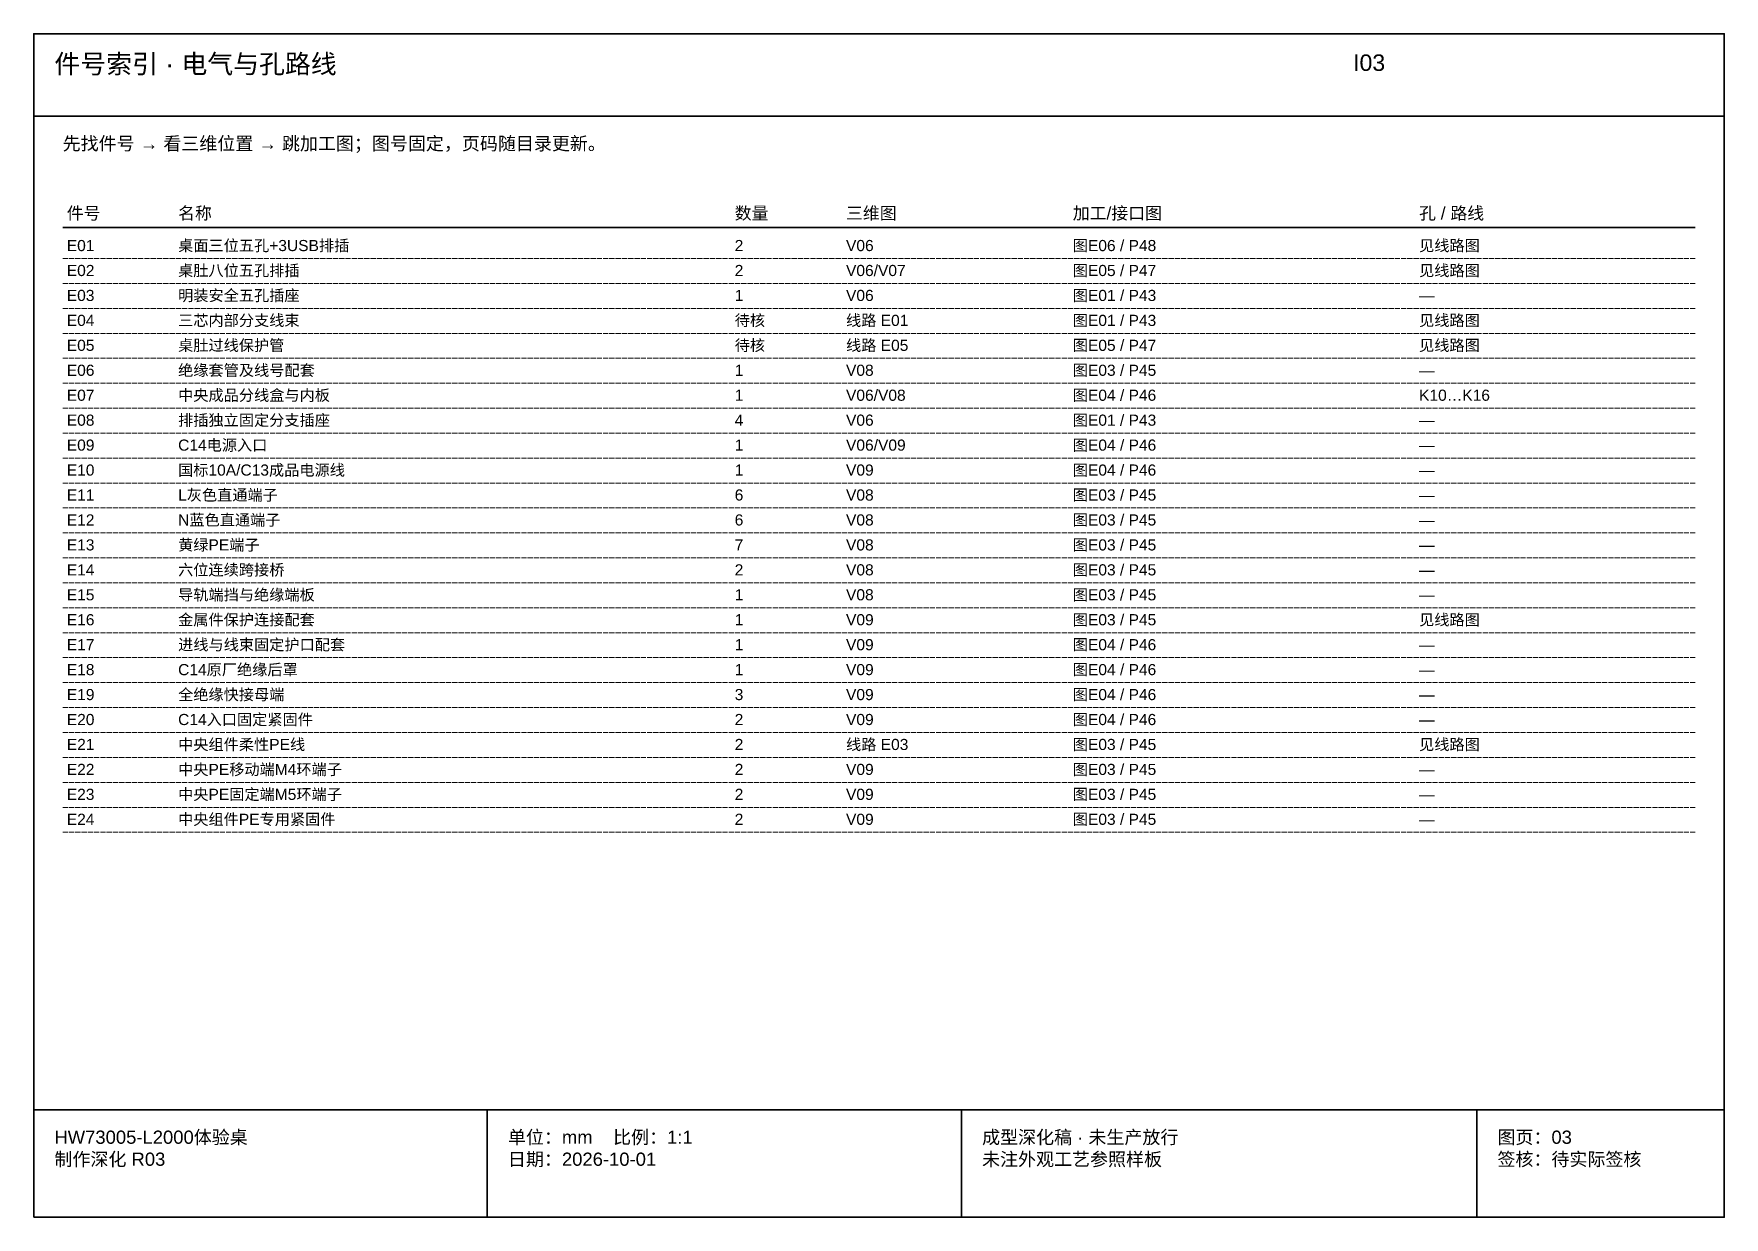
# Model space of a CAD drawing. Header units: millimetres. Extents: x 50 to 612415, y 2 to 4150.
# Drawn here: x 612005 to 612415, y 5 to 292 of the extents above; entities that cross this region are included whole.
import ezdxf

# ---------------------------------------------------------------- set-up
doc = ezdxf.new("R2010")
doc.units = ezdxf.units.MM
doc.linetypes.add('DASHED', pattern=[1.524, 1.27, -0.254])
for name, color, linetype, lineweight in [('FRAME', 7, 'Continuous', 35), ('HIDDEN', 8, 'DASHED', 13), ('NOTE', 7, 'Continuous', 18)]:
    doc.layers.add(name, color=color, linetype=linetype, lineweight=lineweight)
doc.styles.add('CN', font='Arial Unicode.ttf')

msp = doc.modelspace()

# ---------------------------------------------------------------- linework, layer by layer
at = {"layer": 'FRAME'}
for p, q in [((612005, 272), (612415, 272)), ((612012, 245), (612408, 245)), ((612005, 31), (612415, 31)), ((612115, 5), (612115, 31)), ((612230, 5), (612230, 31)), ((612355, 5), (612355, 31))]:
    msp.add_line(p, q, dxfattribs=at)
msp.add_lwpolyline([(612005, 5), (612415, 5), (612415, 292), (612005, 292)], close=True, dxfattribs=at)
at = {"layer": 'HIDDEN'}
for p, q in [((612012, 237.5), (612408, 237.5)), ((612012, 231.45), (612408, 231.45)), ((612012, 225.4), (612408, 225.4)), ((612012, 219.35), (612408, 219.35)), ((612012, 213.3), (612408, 213.3)), ((612012, 207.25), (612408, 207.25)), ((612012, 201.2), (612408, 201.2)), ((612012, 195.15), (612408, 195.15)), ((612012, 189.1), (612408, 189.1)), ((612012, 183.05), (612408, 183.05)), ((612012, 177), (612408, 177)), ((612012, 170.95), (612408, 170.95)), ((612012, 164.9), (612408, 164.9)), ((612012, 158.85), (612408, 158.85)), ((612012, 152.8), (612408, 152.8)), ((612012, 146.75), (612408, 146.75)), ((612012, 140.7), (612408, 140.7)), ((612012, 134.65), (612408, 134.65)), ((612012, 128.6), (612408, 128.6)), ((612012, 122.55), (612408, 122.55)), ((612012, 116.5), (612408, 116.5)), ((612012, 110.45), (612408, 110.45)), ((612012, 104.4), (612408, 104.4)), ((612012, 98.35), (612408, 98.35))]:
    msp.add_line(p, q, dxfattribs=at)

# ---------------------------------------------------------------- texts
at = {"layer": 'NOTE', "attachment_point": 1, "style": 'CN'}
for s, insert, char_height, width in [('件号索引 · 电气与孔路线', (612010, 287), 4.6, 310), ('I03', (612325, 287), 4, 90), ('先找件号 → 看三维位置 → 跳加工图；图号固定，页码随目录更新。', (612012, 267), 3.2, 395), ('件号', (612013, 250), 3, 100), ('名称', (612040, 250), 3, 100), ('数量', (612175, 250), 3, 100), ('三维图', (612202, 250), 3, 100), ('加工/接口图', (612257, 250), 3, 100), ('孔 / 路线', (612341, 250), 3, 100), ('E01', (612013, 242), 2.7, 25), ('桌面三位五孔+3USB排插', (612040, 242), 2.7, 133), ('2', (612175, 242), 2.7, 25), ('V06', (612202, 242), 2.7, 53), ('图E06 / P48', (612257, 242), 2.7, 82), ('见线路图', (612341, 242), 2.7, 66), ('E02', (612013, 235.95), 2.7, 25), ('桌肚八位五孔排插', (612040, 235.95), 2.7, 133), ('2', (612175, 235.95), 2.7, 25), ('V06/V07', (612202, 235.95), 2.7, 53), ('图E05 / P47', (612257, 235.95), 2.7, 82), ('见线路图', (612341, 235.95), 2.7, 66), ('E03', (612013, 229.9), 2.7, 25), ('明装安全五孔插座', (612040, 229.9), 2.7, 133), ('1', (612175, 229.9), 2.7, 25), ('V06', (612202, 229.9), 2.7, 53), ('图E01 / P43', (612257, 229.9), 2.7, 82), ('—', (612341, 229.9), 2.7, 66), ('E04', (612013, 223.85), 2.7, 25), ('三芯内部分支线束', (612040, 223.85), 2.7, 133), ('待核', (612175, 223.85), 2.7, 25), ('线路 E01', (612202, 223.85), 2.7, 53), ('图E01 / P43', (612257, 223.85), 2.7, 82), ('见线路图', (612341, 223.85), 2.7, 66), ('E05', (612013, 217.8), 2.7, 25), ('桌肚过线保护管', (612040, 217.8), 2.7, 133), ('待核', (612175, 217.8), 2.7, 25), ('线路 E05', (612202, 217.8), 2.7, 53), ('图E05 / P47', (612257, 217.8), 2.7, 82), ('见线路图', (612341, 217.8), 2.7, 66), ('E06', (612013, 211.75), 2.7, 25), ('绝缘套管及线号配套', (612040, 211.75), 2.7, 133), ('1', (612175, 211.75), 2.7, 25), ('V08', (612202, 211.75), 2.7, 53), ('图E03 / P45', (612257, 211.75), 2.7, 82), ('—', (612341, 211.75), 2.7, 66), ('E07', (612013, 205.7), 2.7, 25), ('中央成品分线盒与内板', (612040, 205.7), 2.7, 133), ('1', (612175, 205.7), 2.7, 25), ('V06/V08', (612202, 205.7), 2.7, 53), ('图E04 / P46', (612257, 205.7), 2.7, 82), ('K10…K16', (612341, 205.7), 2.7, 66), ('E08', (612013, 199.65), 2.7, 25), ('排插独立固定分支插座', (612040, 199.65), 2.7, 133), ('4', (612175, 199.65), 2.7, 25), ('V06', (612202, 199.65), 2.7, 53), ('图E01 / P43', (612257, 199.65), 2.7, 82), ('—', (612341, 199.65), 2.7, 66), ('E09', (612013, 193.6), 2.7, 25), ('C14电源入口', (612040, 193.6), 2.7, 133), ('1', (612175, 193.6), 2.7, 25), ('V06/V09', (612202, 193.6), 2.7, 53), ('图E04 / P46', (612257, 193.6), 2.7, 82), ('—', (612341, 193.6), 2.7, 66), ('E10', (612013, 187.55), 2.7, 25), ('国标10A/C13成品电源线', (612040, 187.55), 2.7, 133), ('1', (612175, 187.55), 2.7, 25), ('V09', (612202, 187.55), 2.7, 53), ('图E04 / P46', (612257, 187.55), 2.7, 82), ('—', (612341, 187.55), 2.7, 66), ('E11', (612013, 181.5), 2.7, 25), ('L灰色直通端子', (612040, 181.5), 2.7, 133), ('6', (612175, 181.5), 2.7, 25), ('V08', (612202, 181.5), 2.7, 53), ('图E03 / P45', (612257, 181.5), 2.7, 82), ('—', (612341, 181.5), 2.7, 66), ('E12', (612013, 175.45), 2.7, 25), ('N蓝色直通端子', (612040, 175.45), 2.7, 133), ('6', (612175, 175.45), 2.7, 25), ('V08', (612202, 175.45), 2.7, 53), ('图E03 / P45', (612257, 175.45), 2.7, 82), ('—', (612341, 175.45), 2.7, 66), ('E13', (612013, 169.4), 2.7, 25), ('黄绿PE端子', (612040, 169.4), 2.7, 133), ('7', (612175, 169.4), 2.7, 25), ('V08', (612202, 169.4), 2.7, 53), ('图E03 / P45', (612257, 169.4), 2.7, 82), ('—', (612341, 169.4), 2.7, 66), ('E14', (612013, 163.35), 2.7, 25), ('六位连续跨接桥', (612040, 163.35), 2.7, 133), ('2', (612175, 163.35), 2.7, 25), ('V08', (612202, 163.35), 2.7, 53), ('图E03 / P45', (612257, 163.35), 2.7, 82), ('—', (612341, 163.35), 2.7, 66), ('E15', (612013, 157.3), 2.7, 25), ('导轨端挡与绝缘端板', (612040, 157.3), 2.7, 133), ('1', (612175, 157.3), 2.7, 25), ('V08', (612202, 157.3), 2.7, 53), ('图E03 / P45', (612257, 157.3), 2.7, 82), ('—', (612341, 157.3), 2.7, 66), ('E16', (612013, 151.25), 2.7, 25), ('金属件保护连接配套', (612040, 151.25), 2.7, 133), ('1', (612175, 151.25), 2.7, 25), ('V09', (612202, 151.25), 2.7, 53), ('图E03 / P45', (612257, 151.25), 2.7, 82), ('见线路图', (612341, 151.25), 2.7, 66), ('E17', (612013, 145.2), 2.7, 25), ('进线与线束固定护口配套', (612040, 145.2), 2.7, 133), ('1', (612175, 145.2), 2.7, 25), ('V09', (612202, 145.2), 2.7, 53), ('图E04 / P46', (612257, 145.2), 2.7, 82), ('—', (612341, 145.2), 2.7, 66), ('C14原厂绝缘后罩', (612040, 139.15), 2.7, 133), ('E18', (612013, 139.15), 2.7, 25), ('1', (612175, 139.15), 2.7, 25), ('V09', (612202, 139.15), 2.7, 53), ('图E04 / P46', (612257, 139.15), 2.7, 82), ('—', (612341, 139.15), 2.7, 66), ('E19', (612013, 133.1), 2.7, 25), ('全绝缘快接母端', (612040, 133.1), 2.7, 133), ('3', (612175, 133.1), 2.7, 25), ('V09', (612202, 133.1), 2.7, 53), ('图E04 / P46', (612257, 133.1), 2.7, 82), ('—', (612341, 133.1), 2.7, 66), ('C14入口固定紧固件', (612040, 127.05), 2.7, 133), ('图E04 / P46', (612257, 127.05), 2.7, 82), ('E20', (612013, 127.05), 2.7, 25), ('2', (612175, 127.05), 2.7, 25), ('V09', (612202, 127.05), 2.7, 53), ('—', (612341, 127.05), 2.7, 66), ('E21', (612013, 121), 2.7, 25), ('中央组件柔性PE线', (612040, 121), 2.7, 133), ('2', (612175, 121), 2.7, 25), ('线路 E03', (612202, 121), 2.7, 53), ('图E03 / P45', (612257, 121), 2.7, 82), ('见线路图', (612341, 121), 2.7, 66), ('E22', (612013, 114.95), 2.7, 25), ('中央PE移动端M4环端子', (612040, 114.95), 2.7, 133), ('2', (612175, 114.95), 2.7, 25), ('V09', (612202, 114.95), 2.7, 53), ('图E03 / P45', (612257, 114.95), 2.7, 82), ('—', (612341, 114.95), 2.7, 66), ('E23', (612013, 108.9), 2.7, 25), ('中央PE固定端M5环端子', (612040, 108.9), 2.7, 133), ('2', (612175, 108.9), 2.7, 25), ('V09', (612202, 108.9), 2.7, 53), ('图E03 / P45', (612257, 108.9), 2.7, 82), ('—', (612341, 108.9), 2.7, 66), ('E24', (612013, 102.85), 2.7, 25), ('中央组件PE专用紧固件', (612040, 102.85), 2.7, 133), ('2', (612175, 102.85), 2.7, 25), ('V09', (612202, 102.85), 2.7, 53), ('图E03 / P45', (612257, 102.85), 2.7, 82), ('—', (612341, 102.85), 2.7, 66), ('HW73005-L2000体验桌\\P制作深化 R03', (612010, 26), 3.2, 100), ('单位：mm    比例：1:1\\P日期：2026-10-01', (612120, 26), 3.2, 105), ('成型深化稿 · 未生产放行\\P未注外观工艺参照样板', (612235, 26), 3.2, 115), ('图页：03\\P签核：待实际签核', (612360, 26), 3.2, 55)]:
    msp.add_mtext(s, dxfattribs=dict(at, insert=insert, char_height=char_height, width=width))

doc.saveas('drawing.dxf')
